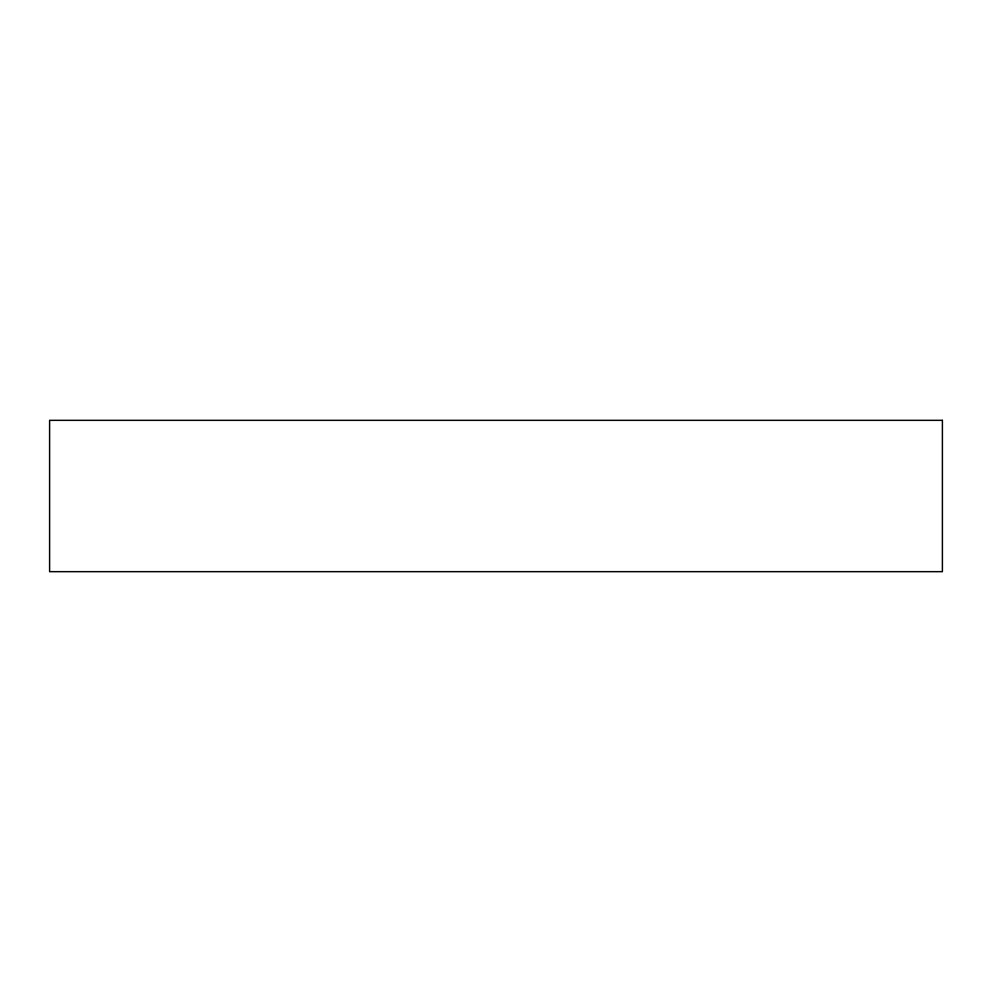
<?xml version="1.0" encoding="UTF-8"?>
<svg xmlns="http://www.w3.org/2000/svg" width="992" height="992" viewBox="0 0 992 992"><rect width="100%" height="100%" fill="white"/><g stroke="black" fill="none" stroke-linecap="round" stroke-linejoin="round"><path stroke-width="1.49" d="M942.4 420.335L49.6 420.335L49.6 571.665L942.4 571.665L942.4 420.335"/></g></svg>
